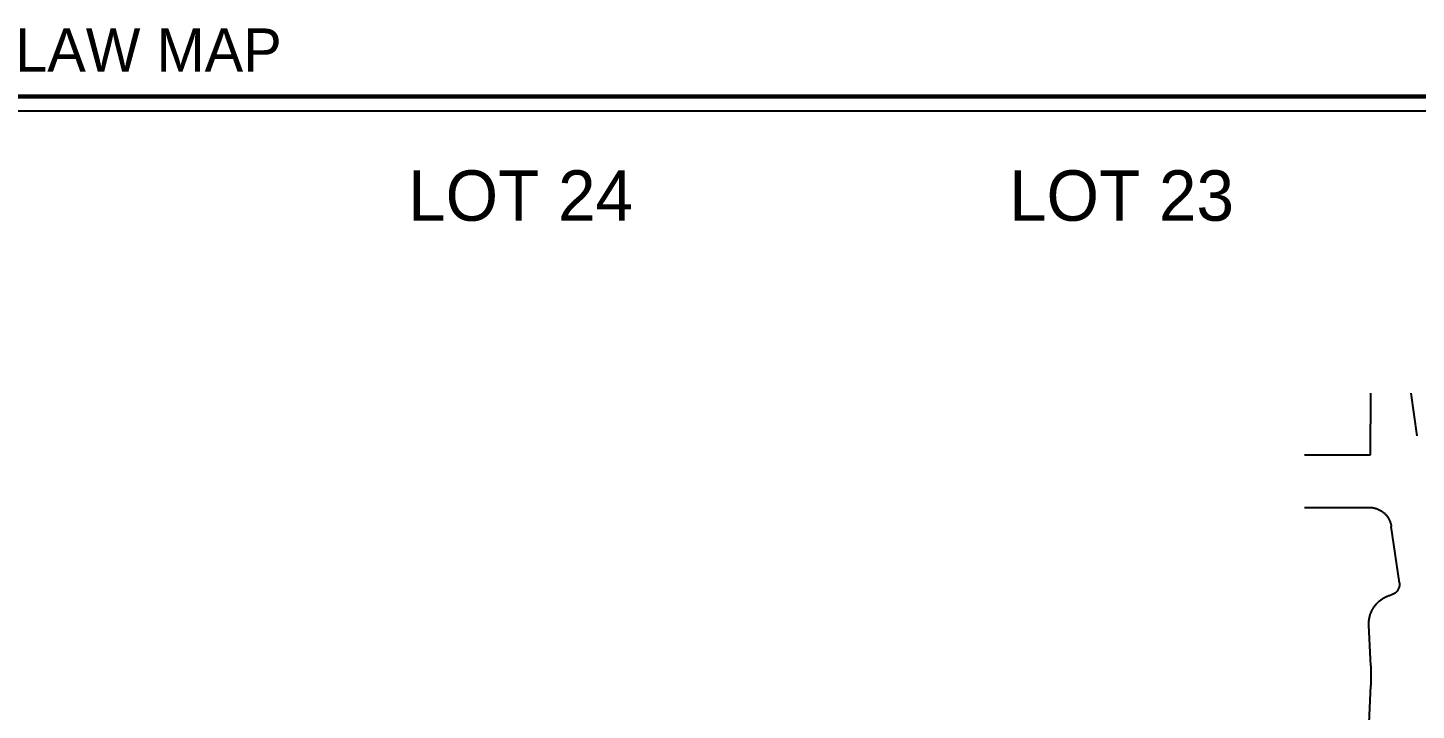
# Model space of a CAD drawing. Header units: millimetres. Extents: x 1745962 to 1749233, y 4525379 to 4529927.
# Drawn here: x 1746730 to 1747694, y 4529454 to 4529927 of the extents above; entities that cross this region are included whole.
import ezdxf
from ezdxf.enums import TextEntityAlignment as Align

# ---------------------------------------------------------------- set-up
doc = ezdxf.new("R2010")
doc.units = ezdxf.units.MM
doc.header["$LTSCALE"] = 10
doc.header["$MEASUREMENT"] = 0
for name, color, linetype in [('AROLL_LOTS', 8, 'Continuous'), ('LEGEND', 7, 'Continuous'), ('ZONING_COMMENTS', 140, 'Continuous')]:
    doc.layers.add(name, color=color, linetype=linetype)
doc.styles.add('Univers Condensed Bold', font='UNVR67W.TTF')

msp = doc.modelspace()

# ---------------------------------------------------------------- linework, layer by layer
at = {"layer": 'AROLL_LOTS'}
for points in [[(1747662.06, 4529631.12), (1747662.22, 4529673.79)], [(1747690.11, 4529673.79), (1747694.22, 4529644.35)], [(1747616.34, 4529631.03), (1747662.06, 4529631.12)], [(1747616.39, 4529594.46), (1747661.38, 4529594.56)], [(1747661.38, 4529594.56), (1747661.88, 4529594.55), (1747662.37, 4529594.52), (1747662.87, 4529594.48), (1747663.37, 4529594.43), (1747663.87, 4529594.35), (1747664.36, 4529594.26), (1747664.85, 4529594.16), (1747665.33, 4529594.03), (1747665.82, 4529593.9), (1747666.29, 4529593.74), (1747666.76, 4529593.58), (1747667.23, 4529593.39), (1747667.68, 4529593.2), (1747668.14, 4529592.98), (1747668.58, 4529592.75), (1747669.02, 4529592.51), (1747669.45, 4529592.25), (1747669.87, 4529591.97), (1747670.28, 4529591.69), (1747670.68, 4529591.4), (1747671.07, 4529591.09), (1747671.45, 4529590.76), (1747671.82, 4529590.42), (1747672.18, 4529590.07), (1747672.52, 4529589.71), (1747672.86, 4529589.35), (1747673.18, 4529588.97), (1747673.49, 4529588.57), (1747673.79, 4529588.17), (1747674.07, 4529587.76), (1747674.34, 4529587.34), (1747674.59, 4529586.9), (1747674.84, 4529586.47), (1747675.07, 4529586.02), (1747675.28, 4529585.57), (1747675.48, 4529585.11), (1747675.66, 4529584.65), (1747675.83, 4529584.17), (1747675.98, 4529583.7), (1747676.12, 4529583.22), (1747676.23, 4529582.73), (1747676.34, 4529582.24), (1747676.47, 4529581.46)], [(1747682.09, 4529542.23), (1747676.47, 4529581.46)], [(1747682.09, 4529542.23), (1747682.14, 4529541.73), (1747682.16, 4529541.23), (1747682.15, 4529540.73), (1747682.1, 4529540.23), (1747682.02, 4529539.74), (1747681.91, 4529539.25), (1747681.76, 4529538.77), (1747681.6, 4529538.3), (1747681.38, 4529537.85), (1747681.15, 4529537.41), (1747680.88, 4529536.98), (1747680.59, 4529536.58), (1747680.27, 4529536.2), (1747679.93, 4529535.83), (1747679.56, 4529535.49), (1747679.18, 4529535.18), (1747678.77, 4529534.89), (1747678.34, 4529534.63), (1747677.89, 4529534.4), (1747677.44, 4529534.2), (1747676.51, 4529533.9)], [(1747662.72, 4529522.29), (1747662.93, 4529522.75), (1747663.15, 4529523.19), (1747663.38, 4529523.64), (1747663.62, 4529524.08), (1747663.88, 4529524.5), (1747664.14, 4529524.94), (1747664.41, 4529525.35), (1747664.7, 4529525.76), (1747664.99, 4529526.17), (1747665.29, 4529526.57), (1747665.6, 4529526.95), (1747665.93, 4529527.33), (1747666.26, 4529527.71), (1747666.6, 4529528.08), (1747666.94, 4529528.44), (1747667.3, 4529528.79), (1747667.67, 4529529.13), (1747668.05, 4529529.46), (1747668.42, 4529529.79), (1747668.81, 4529530.1), (1747669.21, 4529530.41), (1747669.61, 4529530.7), (1747670.03, 4529530.98), (1747670.44, 4529531.26), (1747670.87, 4529531.53), (1747671.3, 4529531.78), (1747671.73, 4529532.02), (1747672.17, 4529532.25), (1747672.63, 4529532.48), (1747673.08, 4529532.69), (1747673.53, 4529532.89), (1747674, 4529533.08), (1747674.77, 4529533.37)], [(1747674.77, 4529533.37), (1747675.25, 4529533.53), (1747675.72, 4529533.68), (1747676.51, 4529533.9)], [(1747660.92, 4529512.86), (1747660.91, 4529513.35), (1747660.9, 4529513.85), (1747660.9, 4529514.35), (1747660.92, 4529514.86), (1747660.96, 4529515.35), (1747661, 4529515.85), (1747661.06, 4529516.34), (1747661.12, 4529516.84), (1747661.2, 4529517.34), (1747661.29, 4529517.83), (1747661.4, 4529518.31), (1747661.51, 4529518.8), (1747661.64, 4529519.28), (1747661.78, 4529519.76), (1747661.93, 4529520.24), (1747662.08, 4529520.72), (1747662.26, 4529521.18), (1747662.45, 4529521.65), (1747662.72, 4529522.29)], [(1747662.23, 4529484.68), (1747660.92, 4529512.86)], [(1747662.23, 4529484.68), (1747662.28, 4529483.18), (1747662.34, 4529481.18), (1747662.37, 4529479.69), (1747662.38, 4529477.68), (1747662.37, 4529476.18), (1747662.34, 4529474.18), (1747662.29, 4529472.68), (1747662.23, 4529471.11)], [(1747659.22, 4529403.49), (1747662.23, 4529471.11)]]:
    msp.add_lwpolyline(points, dxfattribs=at)
at = {"layer": 'LEGEND'}
msp.add_line((1745973.94, 4529869.67), (1749203.39, 4529869.66), dxfattribs=at)
at = {"layer": 'LEGEND', "const_width": 3}
msp.add_lwpolyline([(1749213.08, 4525380.34), (1745963.94, 4525380.05), (1745963.94, 4529879.67), (1749213.39, 4529879.66)], close=True, dxfattribs=at)

# ---------------------------------------------------------------- texts
at = {"layer": 'LEGEND', "style": 'Univers Condensed Bold'}
for s, p in [('LOT 24', (1747072.37, 4529811)), ('LOT 23', (1747489.31, 4529811))]:
    msp.add_text(s, height=35, dxfattribs=at).set_placement(p, align=Align.MIDDLE)
at = {"layer": 'ZONING_COMMENTS', "style": 'Univers Condensed Bold'}
msp.add_text('CLIFFCREST COMMUNITY ZONING BY-LAW MAP', height=30, dxfattribs=at).set_placement((1745970.55, 4529911.96), align=Align.MIDDLE_LEFT)

doc.saveas('drawing.dxf')
